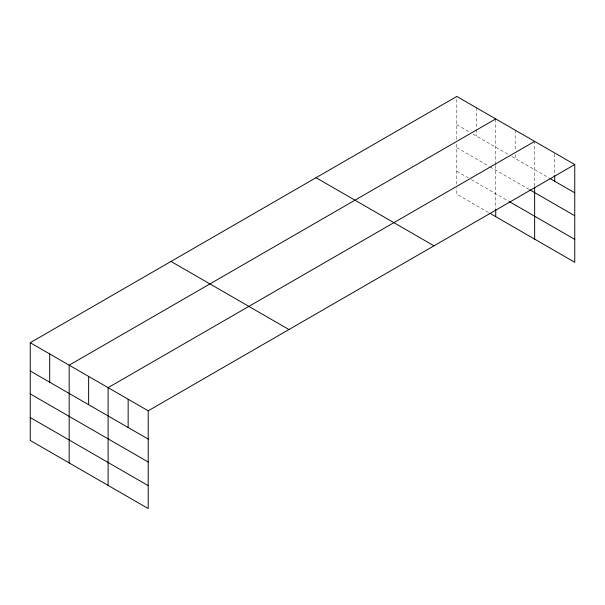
<?xml version="1.0" encoding="UTF-8"?>
<svg xmlns="http://www.w3.org/2000/svg" width="605" height="605" viewBox="0 0 605 605"><rect width="100%" height="100%" fill="white"/><g stroke="black" fill="none" stroke-linecap="round" stroke-linejoin="round"><path stroke-width="0.45" stroke-dasharray="3.02 2.27" d="M456.798 184.101L456.798 143.06M456.798 139.392L456.798 96.445M495.722 165.536L495.722 208.407M495.722 164.613L495.722 118.92M534.646 186.174L534.646 141.388M456.798 124.721L469.775 132.208M473.019 134.083L508.699 154.683M511.943 156.559L549.083 177.999M456.798 147.643L489.233 166.375M490.05 166.844L528.967 189.312M456.798 171.268L468.149 177.817M471.393 179.693L508.699 201.231M488.424 212.453L456.798 194.19L456.798 187.769M554.702 153.912L554.702 174.641M515.188 130.151L515.188 150.887M515.188 154.661L515.188 158.427M476.264 107.682L476.264 128.419M476.264 129.357L476.264 135.959"/><path stroke-width="0.91" d="M574.75 164.545L456.798 96.445L30.25 342.71L30.25 440.455L148.202 508.555L148.202 410.81L574.75 164.545L574.75 262.29L490.05 213.384M534.646 187.089L534.646 239.134M495.722 118.92L69.174 365.186L69.174 462.931M534.646 141.388L108.098 387.654L108.098 485.399M549.885 178.46L574.75 192.821M529.783 189.781L574.75 215.743M509.508 201.699L574.75 239.361M316.037 177.711L433.989 245.811M171.011 261.443L288.963 329.543M30.25 342.71L148.202 410.81M30.25 370.986L148.202 439.086M30.25 393.916L148.202 462.008M30.25 417.533L148.202 485.633M554.702 175.586L554.702 181.243M495.722 209.33L495.722 216.666M128.147 399.232L128.147 427.508M88.632 376.416L88.632 404.692M49.708 353.948L49.708 382.224"/></g></svg>
